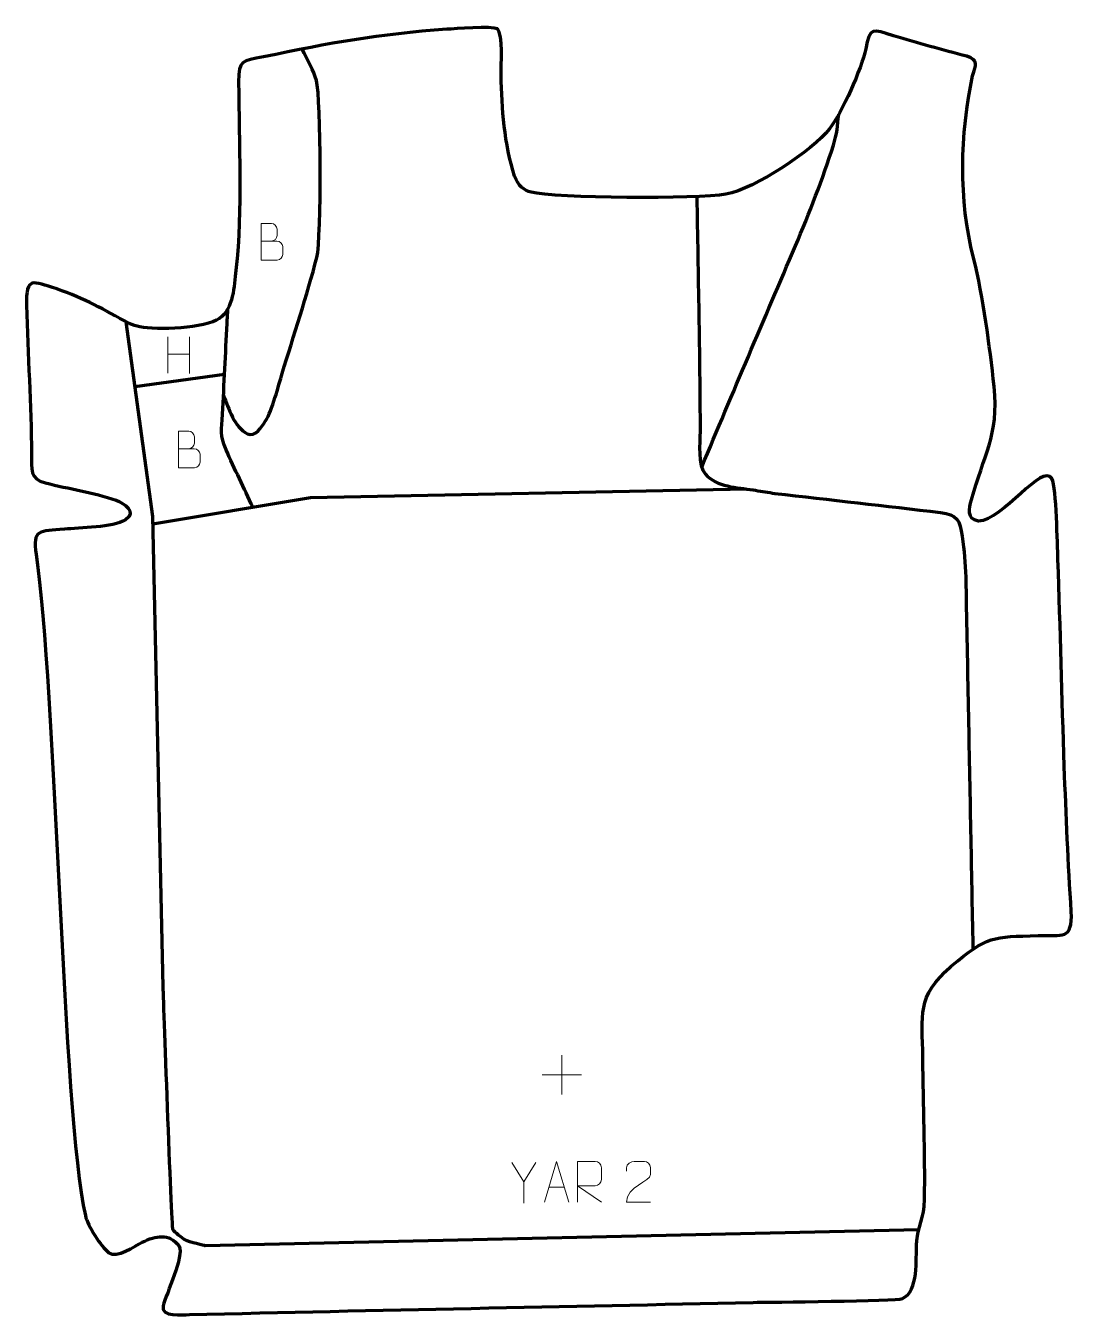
# Model space of a CAD drawing. Header units: millimetres. Extents: x -610 to 28, y 255 to 1043.
import ezdxf

# ---------------------------------------------------------------- set-up
doc = ezdxf.new("R2010")
doc.units = ezdxf.units.MM
doc.header["$MEASUREMENT"] = 0
doc.layers.add('layer 1', color=7, linetype='Continuous')
doc.layers.add('layer 2', color=7, linetype='Continuous')

msp = doc.modelspace()

# ---------------------------------------------------------------- linework, layer by layer
at = {"layer": 'layer 1', "color": 142, "lineweight": 158}
for points, knots in [([(-489.6861, 817.2903), (-486.5046, 809.6531), (-483.1161, 797.8004), (-475.068, 794.0412), (-475.068, 794.0412), (-470.2132, 791.7735), (-466.2555, 798.4514), (-463.9314, 801.9538), (-463.9314, 801.9538), (-460.0319, 807.8303), (-456.0117, 823.7365), (-453.8941, 830.7366), (-453.8941, 830.7366), (-446.8833, 853.8807), (-438.6565, 878.3755), (-432.6993, 901.6448), (-432.6993, 901.6448), (-429.8119, 913.7474), (-430.0986, 998.6794), (-432.921, 1009.5396), (-432.921, 1009.5396), (-434.474, 1015.515), (-438.7442, 1022.5866), (-441.5399, 1028.4484), (-441.5399, 1028.4484), (-441.5399, 1028.4484), (-441.6979, 1028.7797), (-441.6979, 1028.7797)], [0, 0, 0, 0, 0.125, 0.125, 0.125, 0.125, 0.25, 0.25, 0.25, 0.25, 0.375, 0.375, 0.375, 0.375, 0.5, 0.5, 0.5, 0.5, 0.625, 0.625, 0.625, 0.625, 0.75, 0.75, 0.75, 0.75, 1, 1, 1, 1]), ([(-197.835, 773.574), (-178.9885, 818.8068), (-159.8004, 863.6242), (-140.605, 908.6898), (-140.605, 908.6898), (-132.1415, 928.56), (-123.954, 949.5235), (-117.442, 970.1522), (-117.442, 970.1522), (-115.2804, 977.0752), (-114.8095, 981.7666), (-114.2408, 988.8994)], [0, 0, 0, 0, 0.25, 0.25, 0.25, 0.25, 0.5, 0.5, 0.5, 0.5, 1, 1, 1, 1]), ([(-200.762, 938.7383), (-200.1183, 891.0489), (-198.9066, 842.9685), (-198.8411, 795.3227), (-198.8411, 795.3227), (-198.8312, 788.1459), (-200.4544, 774.8043), (-195.5933, 769.3447), (-195.5933, 769.3447), (-188.476, 761.3511), (-176.4702, 761.3191), (-166.4908, 759.7333), (-166.4908, 759.7333), (-162.5338, 759.1046), (-158.5769, 758.475), (-154.62, 757.8459), (-154.62, 757.8459), (-154.62, 757.8459), (-153.136, 757.6101), (-153.136, 757.6101), (-153.136, 757.6101), (-119.5385, 753.7015), (-85.7079, 750.0486), (-52.164, 745.954), (-52.164, 745.954), (-41.96, 744.7084), (-40.1167, 741.218), (-38.8861, 731.4372), (-38.8861, 731.4372), (-37.7612, 722.4967), (-36.8775, 715.3955), (-36.7065, 706.435), (-36.7065, 706.435), (-35.7499, 656.3093), (-34.7773, 606.1837), (-33.8126, 556.0581), (-33.8126, 556.0581), (-33.3592, 532.4991), (-32.9058, 508.9401), (-32.4524, 485.3811), (-32.4524, 485.3811), (-32.4524, 485.3811), (-32.3366, 479.366), (-32.3366, 479.366)], [0, 0, 0, 0, 0.08333333, 0.08333333, 0.08333333, 0.08333333, 0.16666667, 0.16666667, 0.16666667, 0.16666667, 0.25, 0.25, 0.25, 0.25, 0.33333333, 0.33333333, 0.33333333, 0.33333333, 0.41666667, 0.41666667, 0.41666667, 0.41666667, 0.5, 0.5, 0.5, 0.5, 0.58333333, 0.58333333, 0.58333333, 0.58333333, 0.66666667, 0.66666667, 0.66666667, 0.66666667, 0.75, 0.75, 0.75, 0.75, 0.83333333, 0.83333333, 0.83333333, 0.83333333, 1, 1, 1, 1]), ([(-471.7131, 749.1862), (-477.0497, 760.6777), (-482.9684, 772.6426), (-488.0486, 784.1348), (-488.0486, 784.1348), (-492.0001, 793.0736), (-490.8664, 796.4407), (-490.3209, 805.8717), (-490.3209, 805.8717), (-489.2529, 824.3351), (-488.4046, 842.8769), (-487.4554, 861.3538), (-487.4554, 861.3538), (-487.3013, 864.3526), (-487.1473, 867.3515), (-486.9932, 870.3503)], [0, 0, 0, 0, 0.2, 0.2, 0.2, 0.2, 0.4, 0.4, 0.4, 0.4, 0.6, 0.6, 0.6, 0.6, 1, 1, 1, 1]), ([(-65.2917, 308.1801), (-65.2917, 308.1801), (-500.7988, 298.4253), (-500.7988, 298.4253), (-500.7988, 298.4253), (-500.7988, 298.4253), (-510.9852, 300.8066), (-512.9696, 301.9972), (-512.9696, 301.9972), (-514.954, 303.1878), (-519.5843, 306.6274), (-520.5103, 308.3472), (-520.5103, 308.3472), (-521.4363, 310.067), (-526.4635, 456.3814), (-526.4635, 456.3814), (-526.4635, 456.3814), (-526.4635, 456.3814), (-532.8136, 743.4545), (-532.8136, 743.4545), (-532.8136, 743.4545), (-532.8136, 743.4545), (-549.1613, 862.417), (-549.1613, 862.417)], [0, 0, 0, 0, 0.14285714, 0.14285714, 0.14285714, 0.14285714, 0.28571429, 0.28571429, 0.28571429, 0.28571429, 0.42857143, 0.42857143, 0.42857143, 0.42857143, 0.57142857, 0.57142857, 0.57142857, 0.57142857, 0.71428571, 0.71428571, 0.71428571, 0.71428571, 1, 1, 1, 1]), ([(-532.7138, 738.947), (-532.7138, 738.947), (-436.5053, 755.0961), (-436.5053, 755.0961), (-436.5053, 755.0961), (-436.5053, 755.0961), (-170.2017, 760.322), (-170.2017, 760.322)], [0, 0, 0, 0, 0.33333333, 0.33333333, 0.33333333, 0.33333333, 1, 1, 1, 1])]:
    msp.add_open_spline(points, degree=3, knots=knots, dxfattribs=at)
at = {"layer": 'layer 1', "color": 250, "lineweight": 9}
for points, knots in [([(-466.8107, 911.6176), (-463.5517, 911.618), (-460.2923, 911.618), (-457.0326, 911.6176), (-457.0326, 911.6176), (-455.2633, 911.6021), (-453.5404, 910.0471), (-453.5404, 908.2113), (-453.5404, 908.2113), (-453.5407, 907.2005), (-453.5407, 904.4692), (-453.5404, 903.4581), (-453.5404, 903.4581), (-453.5245, 901.794), (-454.9058, 899.9902), (-456.9852, 900.0054), (-456.9852, 900.0054), (-460.2452, 900.0057), (-463.5049, 900.0057), (-466.7642, 900.0054), (-466.7642, 900.0054), (-466.7642, 907.4558), (-466.7642, 914.9059), (-466.7642, 922.3557), (-466.7642, 922.3557), (-464.6381, 922.3557), (-462.5117, 922.3557), (-460.3852, 922.3557), (-460.3852, 922.3557), (-458.8797, 922.3715), (-457.0017, 920.6603), (-456.9858, 918.9026), (-456.9858, 918.9026), (-456.9862, 917.052), (-456.9862, 916.9213), (-456.9858, 915.0704), (-456.9858, 915.0704), (-456.9704, 913.2198), (-458.6313, 911.6021), (-460.4317, 911.6176)], [0, 0, 0, 0, 0.09090909, 0.09090909, 0.09090909, 0.09090909, 0.18181818, 0.18181818, 0.18181818, 0.18181818, 0.27272727, 0.27272727, 0.27272727, 0.27272727, 0.36363636, 0.36363636, 0.36363636, 0.36363636, 0.45454545, 0.45454545, 0.45454545, 0.45454545, 0.54545455, 0.54545455, 0.54545455, 0.54545455, 0.63636364, 0.63636364, 0.63636364, 0.63636364, 0.72727273, 0.72727273, 0.72727273, 0.72727273, 0.81818182, 0.81818182, 0.81818182, 0.81818182, 1, 1, 1, 1]), ([(-517.2651, 784.868), (-514.0061, 784.8684), (-510.7467, 784.8684), (-507.487, 784.868), (-507.487, 784.868), (-505.7177, 784.8525), (-503.9948, 783.2975), (-503.9948, 781.4617), (-503.9948, 781.4617), (-503.9951, 780.4509), (-503.9951, 777.7196), (-503.9948, 776.7085), (-503.9948, 776.7085), (-503.9789, 775.0444), (-505.3602, 773.2406), (-507.4396, 773.2558), (-507.4396, 773.2558), (-510.6996, 773.2561), (-513.9593, 773.2561), (-517.2186, 773.2558), (-517.2186, 773.2558), (-517.2186, 780.7062), (-517.2186, 788.1563), (-517.2186, 795.6061), (-517.2186, 795.6061), (-515.0925, 795.6061), (-512.9661, 795.6061), (-510.8396, 795.6061), (-510.8396, 795.6061), (-509.3341, 795.6219), (-507.4561, 793.9107), (-507.4402, 792.153), (-507.4402, 792.153), (-507.4406, 790.3024), (-507.4406, 790.1717), (-507.4402, 788.3208), (-507.4402, 788.3208), (-507.4248, 786.4702), (-509.0857, 784.8525), (-510.8861, 784.868)], [0, 0, 0, 0, 0.09090909, 0.09090909, 0.09090909, 0.09090909, 0.18181818, 0.18181818, 0.18181818, 0.18181818, 0.27272727, 0.27272727, 0.27272727, 0.27272727, 0.36363636, 0.36363636, 0.36363636, 0.36363636, 0.45454545, 0.45454545, 0.45454545, 0.45454545, 0.54545455, 0.54545455, 0.54545455, 0.54545455, 0.63636364, 0.63636364, 0.63636364, 0.63636364, 0.72727273, 0.72727273, 0.72727273, 0.72727273, 0.81818182, 0.81818182, 0.81818182, 0.81818182, 1, 1, 1, 1]), ([(-299.0682, 349.3594), (-299.0682, 349.3594), (-306.3906, 337.4607), (-306.3906, 337.4607), (-306.3906, 337.4607), (-306.3906, 337.4607), (-306.3899, 324.4058), (-306.3899, 324.4058)], [0, 0, 0, 0, 0.33333333, 0.33333333, 0.33333333, 0.33333333, 1, 1, 1, 1]), ([(-293.861, 324.984), (-293.861, 324.984), (-286.49, 349.9375), (-286.49, 349.9375), (-286.49, 349.9375), (-286.49, 349.9375), (-278.9201, 324.984), (-278.9201, 324.984)], [0, 0, 0, 0, 0.33333333, 0.33333333, 0.33333333, 0.33333333, 1, 1, 1, 1]), ([(-273.7226, 324.984), (-273.7226, 324.984), (-273.7226, 349.9375), (-273.7226, 349.9375), (-273.7226, 349.9375), (-270.1278, 349.9375), (-266.5323, 349.9375), (-262.9371, 349.9375), (-262.9371, 349.9375), (-260.6118, 349.8998), (-259.0545, 348.4098), (-259.0586, 346.0434), (-259.0586, 346.0434), (-259.059, 344.0079), (-259.059, 340.9485), (-259.0586, 338.9125), (-259.0586, 338.9125), (-259.0651, 337.037), (-260.8774, 335.0952), (-262.8869, 335.0761), (-262.8869, 335.0761), (-262.8869, 335.0761), (-273.7226, 335.0761), (-273.7226, 335.0761), (-273.7226, 335.0761), (-273.7226, 335.0761), (-259.0679, 324.984), (-259.0679, 324.984)], [0, 0, 0, 0, 0.125, 0.125, 0.125, 0.125, 0.25, 0.25, 0.25, 0.25, 0.375, 0.375, 0.375, 0.375, 0.5, 0.5, 0.5, 0.5, 0.625, 0.625, 0.625, 0.625, 0.75, 0.75, 0.75, 0.75, 1, 1, 1, 1]), ([(-229.0192, 324.9736), (-233.9336, 324.9739), (-238.848, 324.9739), (-243.7621, 324.9736), (-243.7621, 324.9736), (-243.7621, 334.9059), (-229.1111, 337.5471), (-229.0192, 341.8574), (-229.0192, 341.8574), (-229.0195, 343.2815), (-229.0195, 344.7052), (-229.0192, 346.1285), (-229.0192, 346.1285), (-229.0361, 348.2056), (-231.1589, 349.9304), (-232.8299, 349.9477), (-232.8299, 349.9477), (-234.9031, 349.9473), (-236.976, 349.9473), (-239.0484, 349.9477), (-239.0484, 349.9477), (-240.8705, 349.9642), (-243.6952, 348.1721), (-243.7621, 346.0785), (-243.7621, 346.0785), (-243.7621, 346.0785), (-243.7621, 344.0237), (-243.7621, 344.0237)], [0, 0, 0, 0, 0.125, 0.125, 0.125, 0.125, 0.25, 0.25, 0.25, 0.25, 0.375, 0.375, 0.375, 0.375, 0.5, 0.5, 0.5, 0.5, 0.625, 0.625, 0.625, 0.625, 0.75, 0.75, 0.75, 0.75, 1, 1, 1, 1])]:
    msp.add_open_spline(points, degree=3, knots=knots, dxfattribs=at)
for points in [[(-523.5699, 853.1932), (-523.5699, 853.1932), (-523.5699, 831.0005), (-523.5699, 831.0005)], [(-510.4542, 853.1932), (-510.4542, 853.1932), (-510.4542, 830.8429), (-510.4542, 830.8429)], [(-523.5524, 842.5508), (-523.5524, 842.5508), (-510.4542, 842.5508), (-510.4542, 842.5508)], [(-283.1215, 414.7984), (-283.1215, 414.7984), (-283.1215, 390.8205), (-283.1215, 390.8205)], [(-295.1104, 402.8094), (-295.1104, 402.8094), (-271.1325, 402.8094), (-271.1325, 402.8094)], [(-306.3906, 337.4607), (-306.3906, 337.4607), (-313.7115, 349.3594), (-313.7115, 349.3594)], [(-291.1384, 334.2334), (-291.1384, 334.2334), (-281.6427, 334.2334), (-281.6427, 334.2334)]]:
    msp.add_open_spline(points, degree=3, dxfattribs=at)
at = {"layer": 'layer 1', "color": 142, "lineweight": 158}
msp.add_open_spline([(-543.7212, 822.8294), (-543.7212, 822.8294), (-489.0059, 830.3853), (-489.0059, 830.3853)], degree=3, dxfattribs=at)
at = {"layer": 'layer 2', "color": 242, "lineweight": 158}
msp.add_open_spline([(23.3746, 590.8915), (24.7451, 561.3845), (25.6633, 531.8137), (27.7184, 502.347), (27.7184, 502.347), (28.2579, 484.8483), (22.6735, 488.1402), (7.5118, 487.7098), (7.5118, 487.7098), (-20.5186, 487.0012), (-23.2532, 487.6989), (-45.56, 469.0422), (-45.56, 469.0422), (-67.0371, 449.9334), (-63.1303, 439.755), (-62.8644, 413.0379), (-62.8644, 413.0379), (-62.5268, 384.2442), (-61.4332, 355.3954), (-61.8308, 326.6053), (-61.8308, 326.6053), (-61.9831, 315.5759), (-65.9233, 310.0948), (-66.7388, 299.5261), (-66.7388, 299.5261), (-67.1832, 290.5917), (-65.321, 270.7589), (-75.3379, 266.1984), (-75.3379, 266.1984), (-78.685, 264.6748), (-157.5643, 264.1091), (-166.4581, 263.9035), (-166.4581, 263.9035), (-281.13, 261.3375), (-395.8383, 259.2605), (-510.4982, 256.4059), (-510.4982, 256.4059), (-514.3257, 256.2504), (-528.2189, 254.876), (-526.5679, 261.7489), (-526.5679, 261.7489), (-524.5108, 269.3479), (-513.6712, 292.0802), (-516.6593, 298.2493), (-516.6593, 298.2493), (-523.1408, 306.41), (-530.7423, 304.6274), (-539.3234, 300.613), (-539.3234, 300.613), (-543.5231, 298.374), (-555.2555, 290.55), (-559.6179, 294.0944), (-559.6179, 294.0944), (-564.4058, 297.9844), (-572.5869, 310.6064), (-573.9792, 316.8246), (-573.9792, 316.8246), (-588.1502, 380.1148), (-592.0445, 641.1695), (-604.0174, 720.3829), (-604.0174, 720.3829), (-606.3364, 735.7253), (-602.1776, 734.621), (-586.7571, 735.8294), (-586.7571, 735.8294), (-577.6395, 736.5438), (-556.7965, 736.8399), (-549.5216, 741.4523), (-549.5216, 741.4523), (-542.058, 746.1845), (-550.7992, 751.8698), (-555.1238, 753.3938), (-555.1238, 753.3938), (-569.4986, 758.4593), (-583.7766, 760.2733), (-598.3513, 764.0354), (-598.3513, 764.0354), (-607.9656, 766.517), (-606.7089, 772.2897), (-606.7761, 781.3579), (-606.7761, 781.3579), (-607.1295, 811.9159), (-609.0438, 842.1345), (-609.8391, 872.5868), (-609.8391, 872.5868), (-610.298, 890.1584), (-606.2384, 887.0566), (-591.4559, 882.4091), (-591.4559, 882.4091), (-574.0075, 876.6676), (-563.0534, 869.6731), (-547.2079, 861.3897), (-547.2079, 861.3897), (-544.962, 860.4365), (-542.8214, 859.7322), (-540.747, 859.2231), (-540.747, 859.2231), (-530.378, 857.0305), (-500.7187, 858.2618), (-492.0717, 864.3511), (-492.0717, 864.3511), (-483.7123, 870.2378), (-483.0906, 884.3298), (-482.0707, 893.7251), (-482.0707, 893.7251), (-477.9193, 931.9705), (-480.2893, 970.4277), (-480.4586, 1008.7179), (-480.4586, 1008.7179), (-480.519, 1022.3788), (-478.5185, 1021.3146), (-465.2711, 1024.0104), (-465.2711, 1024.0104), (-424.1087, 1032.5011), (-395.787, 1037.9141), (-353.3322, 1040.8491), (-353.3322, 1040.8491), (-349.0883, 1041.1425), (-325.5111, 1042.9681), (-322.4567, 1041.0625), (-322.4567, 1041.0625), (-318.8708, 1037.7131), (-320.3394, 1018.7025), (-320.2289, 1012.7833), (-320.2289, 1012.7833), (-319.849, 992.4525), (-318.3194, 970.7307), (-312.0046, 951.3108), (-312.0046, 951.3108), (-309.8149, 945.1479), (-306.2855, 942.531), (-301.9928, 941.4414), (-301.9928, 941.4414), (-287.6837, 937.8093), (-200.1033, 936.9903), (-183.0578, 940.1945), (-183.0578, 940.1945), (-164.8645, 943.6145), (-130.3864, 966.8459), (-119.8379, 980.0778), (-119.8379, 980.0778), (-112.3131, 989.8624), (-100.2274, 1016.8066), (-97.741, 1028.8765), (-97.741, 1028.8765), (-94.9683, 1042.3363), (-93.9904, 1041.0606), (-80.773, 1036.9025), (-80.773, 1036.9025), (-65.7414, 1032.2044), (-51.1852, 1028.4369), (-36.0178, 1024.4021), (-36.0178, 1024.4021), (-28.6095, 1022.0224), (-30.6343, 1019.227), (-32.4782, 1012.453), (-32.4782, 1012.453), (-40.1751, 977.1009), (-41.095, 936.5383), (-31.9313, 901.4209), (-31.9313, 901.4209), (-25.8553, 876.968), (-22.2431, 848.0205), (-19.3015, 822.8489), (-19.3015, 822.8489), (-16.362, 792.3512), (-25.9332, 780.7992), (-33.2454, 753.6978), (-33.2454, 753.6978), (-34.6438, 748.5148), (-36.2071, 741.9438), (-28.9521, 740.6954), (-28.9521, 740.6954), (-13.9725, 741.176), (9.9091, 776.5234), (15.8827, 766.6604), (15.8827, 766.6604), (18.7079, 760.6802), (19.2091, 726.5454), (19.5458, 717.1894), (19.5458, 717.1894), (21.0586, 675.1521), (22.0543, 632.9596), (23.3746, 590.8915)], degree=3, knots=[0, 0, 0, 0, 0.0212766, 0.0212766, 0.0212766, 0.0212766, 0.04255319, 0.04255319, 0.04255319, 0.04255319, 0.06382979, 0.06382979, 0.06382979, 0.06382979, 0.08510638, 0.08510638, 0.08510638, 0.08510638, 0.10638298, 0.10638298, 0.10638298, 0.10638298, 0.12765957, 0.12765957, 0.12765957, 0.12765957, 0.14893617, 0.14893617, 0.14893617, 0.14893617, 0.17021277, 0.17021277, 0.17021277, 0.17021277, 0.19148936, 0.19148936, 0.19148936, 0.19148936, 0.21276596, 0.21276596, 0.21276596, 0.21276596, 0.23404255, 0.23404255, 0.23404255, 0.23404255, 0.25531915, 0.25531915, 0.25531915, 0.25531915, 0.27659574, 0.27659574, 0.27659574, 0.27659574, 0.29787234, 0.29787234, 0.29787234, 0.29787234, 0.31914894, 0.31914894, 0.31914894, 0.31914894, 0.34042553, 0.34042553, 0.34042553, 0.34042553, 0.36170213, 0.36170213, 0.36170213, 0.36170213, 0.38297872, 0.38297872, 0.38297872, 0.38297872, 0.40425532, 0.40425532, 0.40425532, 0.40425532, 0.42553191, 0.42553191, 0.42553191, 0.42553191, 0.44680851, 0.44680851, 0.44680851, 0.44680851, 0.46808511, 0.46808511, 0.46808511, 0.46808511, 0.4893617, 0.4893617, 0.4893617, 0.4893617, 0.5106383, 0.5106383, 0.5106383, 0.5106383, 0.53191489, 0.53191489, 0.53191489, 0.53191489, 0.55319149, 0.55319149, 0.55319149, 0.55319149, 0.57446809, 0.57446809, 0.57446809, 0.57446809, 0.59574468, 0.59574468, 0.59574468, 0.59574468, 0.61702128, 0.61702128, 0.61702128, 0.61702128, 0.63829787, 0.63829787, 0.63829787, 0.63829787, 0.65957447, 0.65957447, 0.65957447, 0.65957447, 0.68085106, 0.68085106, 0.68085106, 0.68085106, 0.70212766, 0.70212766, 0.70212766, 0.70212766, 0.72340426, 0.72340426, 0.72340426, 0.72340426, 0.74468085, 0.74468085, 0.74468085, 0.74468085, 0.76595745, 0.76595745, 0.76595745, 0.76595745, 0.78723404, 0.78723404, 0.78723404, 0.78723404, 0.80851064, 0.80851064, 0.80851064, 0.80851064, 0.82978723, 0.82978723, 0.82978723, 0.82978723, 0.85106383, 0.85106383, 0.85106383, 0.85106383, 0.87234043, 0.87234043, 0.87234043, 0.87234043, 0.89361702, 0.89361702, 0.89361702, 0.89361702, 0.91489362, 0.91489362, 0.91489362, 0.91489362, 0.93617021, 0.93617021, 0.93617021, 0.93617021, 0.95744681, 0.95744681, 0.95744681, 0.95744681, 1, 1, 1, 1], dxfattribs=at)

doc.saveas('drawing.dxf')
